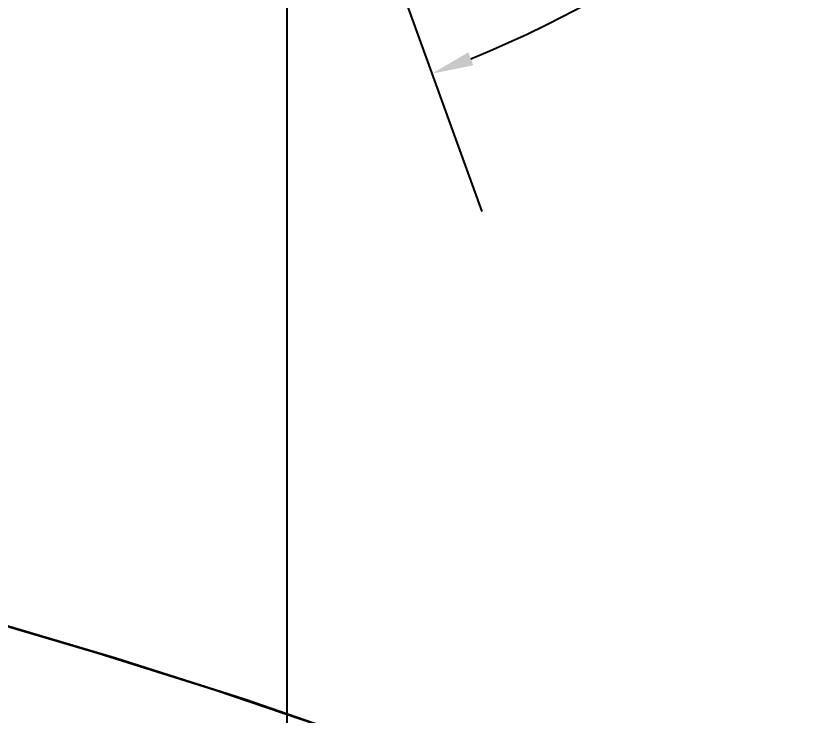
# Model space of a CAD drawing. Header units: millimetres. Extents: x -4 to 3776, y -4 to 4079.
# Drawn here: x 636.55 to 683.56, y 245.36 to 287.27 of the extents above; entities that cross this region are included whole.
import ezdxf
from ezdxf import colors
from ezdxf.entities.mleader import LeaderData, LeaderLine
from ezdxf.math import Vec2, Vec3

# ---------------------------------------------------------------- set-up
doc = ezdxf.new("R2010")
doc.units = ezdxf.units.MM
for name, color, linetype in [('BK_kedu', 255, 'Continuous'), ('EDGE', 7, 'Continuous'), ('FORECASTLE', 7, 'Continuous')]:
    doc.layers.add(name, color=color, linetype=linetype)
doc.layers.add('Sheet$GRID', color=254, linetype='Continuous', true_color=0xbebebe)
doc.styles.get("Standard").update_dxf_attribs({"font": 'arial.ttf'})
doc.dimstyles.new('ISO-25', dxfattribs={"dimtxt": 2.5, "dimasz": 2.5, "dimexe": 1.25, "dimexo": 0.625, "dimtad": 1, "dimtxsty": 'Standard', "dimcen": 2.5, "dimadec": 0, "dimazin": 0, "dimtfac": 1, "dimtmove": 0, "dimatfit": 3, "dimfxl": 1, "dimarcsym": 0})

# ---------------------------------------------------------------- blocks, each defined once
blk = doc.blocks.new('*D429')
at = {"color": 0, "lineweight": -2, "transparency": 16777216}
blk.add_arc((639.485, 344.602), 64.653, 292.0801, 67.9199, dxfattribs=at)
at = {"color": 0, "lineweight": 25, "transparency": 16777216}
for points in [[(663.639, 404.125), (663.938, 404.903), (661.454, 405.408)], [(663.938, 284.301), (663.639, 285.079), (661.454, 283.795)]]:
    blk.add_solid(points, dxfattribs=at)
at = {"layer": 'Defpoints', "color": 0, "lineweight": 25, "transparency": 16777216}
for p in [(664.261, 413.177), (639.485, 344.602), (639.485, 344.602), (698.831, 318.947), (664.439, 275.534)]:
    blk.add_point(p, dxfattribs=at)
at = {"color": 0, "lineweight": 25, "transparency": 16777216, "insert": (702.237, 344.602), "char_height": 2.5, "attachment_point": 5, "rotation": 90}
blk.add_mtext('140°', dxfattribs=at)

msp = doc.modelspace()

# ---------------------------------------------------------------- linework, layer by layer
at = {"color": 4, "lineweight": 25}
msp.add_line((639.485, 344.602), (664.439, 275.534), dxfattribs=at)
at = {"layer": 'EDGE', "color": 0, "lineweight": 25}
msp.add_lwpolyline([(711.928, 218.374), (703.845, 222.909), (695.961, 227.09), (688.23, 230.945), (680.607, 234.503), (673.047, 237.79), (665.504, 240.834), (657.933, 243.662), (650.289, 246.302), (642.528, 248.78), (634.646, 251.112), (626.665, 253.304), (618.61, 255.363), (610.504, 257.293), (602.371, 259.102), (594.233, 260.793), (586.112, 262.36), (578.028, 263.799), (569.999, 265.101), (562.046, 266.261)], dxfattribs=at)
at = {"layer": 'FORECASTLE', "color": 0, "lineweight": 25}
msp.add_lwpolyline([(563.996, 265.977), (571.04, 264.932), (578.083, 263.789), (585.127, 262.536), (592.171, 261.191), (599.215, 259.758), (606.259, 258.237), (613.302, 256.627), (620.346, 254.919), (627.39, 253.106), (634.434, 251.171), (641.477, 249.091), (648.521, 246.866), (655.565, 244.48), (659.372, 243.124)], dxfattribs=at)
at = {"layer": 'Sheet$GRID'}
msp.add_lwpolyline([(652.77, 608.276), (652.77, 0.013)], dxfattribs=at)

# ---------------------------------------------------------------- dimensions: what is measured, and where the dimension line sits
at = {"color": 4, "lineweight": 25}
dim = msp.add_angular_dim_2l(base=(698.831, 318.947), line1=((639.485, 344.602), (664.439, 275.534)), line2=((639.485, 344.602), (664.261, 413.177)), dimstyle='ISO-25', dxfattribs=at)
dim.commit()
dim.dimension.update_dxf_attribs({"geometry": '*D429', "text_midpoint": (702.237, 344.602)})

# ---------------------------------------------------------------- leaders
at = {"layer": 'BK_kedu'}
ml = msp.add_multileader_mtext('Standard', dxfattribs=at)
ml.set_content('', color=256)
ml.set_leader_properties()
ml.build(insert=Vec2(0, 0))
ml.multileader.update_dxf_attribs({"text_right_attachment_type": 6, "dogleg_length": 0.36, "arrow_head_size": 0.18})
ctx = ml.context
ctx.base_point, ctx.char_height, ctx.arrow_head_size, ctx.landing_gap_size, ctx.plane_origin = Vec3(3775.999, 4079.328), 0.18, 0.18, 0.09, Vec3(3774.639, 4079.328)
ctx.right_attachment = 6
notes = []
notes.append((ctx, [(0, (0, 0, 0), (0, 0), (1, 0), 1, [])]))
ctx.mtext.insert, ctx.mtext.flow_direction = Vec3(3776.089, 4079.418), 5
for ctx, leaders in notes:
    for number, flags, end, landing, length, lines in leaders:
        leader = LeaderData()
        leader.index, (leader.has_last_leader_line, leader.has_dogleg_vector, leader.attachment_direction) = number, flags
        leader.last_leader_point, leader.dogleg_vector, leader.dogleg_length = Vec3(end), Vec3(landing), length
        for number, points, colour, breaks in lines:
            line = LeaderLine()
            line.index, line.vertices, line.color, line.breaks = number, Vec3.list(points), colors.encode_raw_color(colour), breaks
            leader.lines.append(line)
        ctx.leaders.append(leader)

doc.saveas('drawing.dxf')
